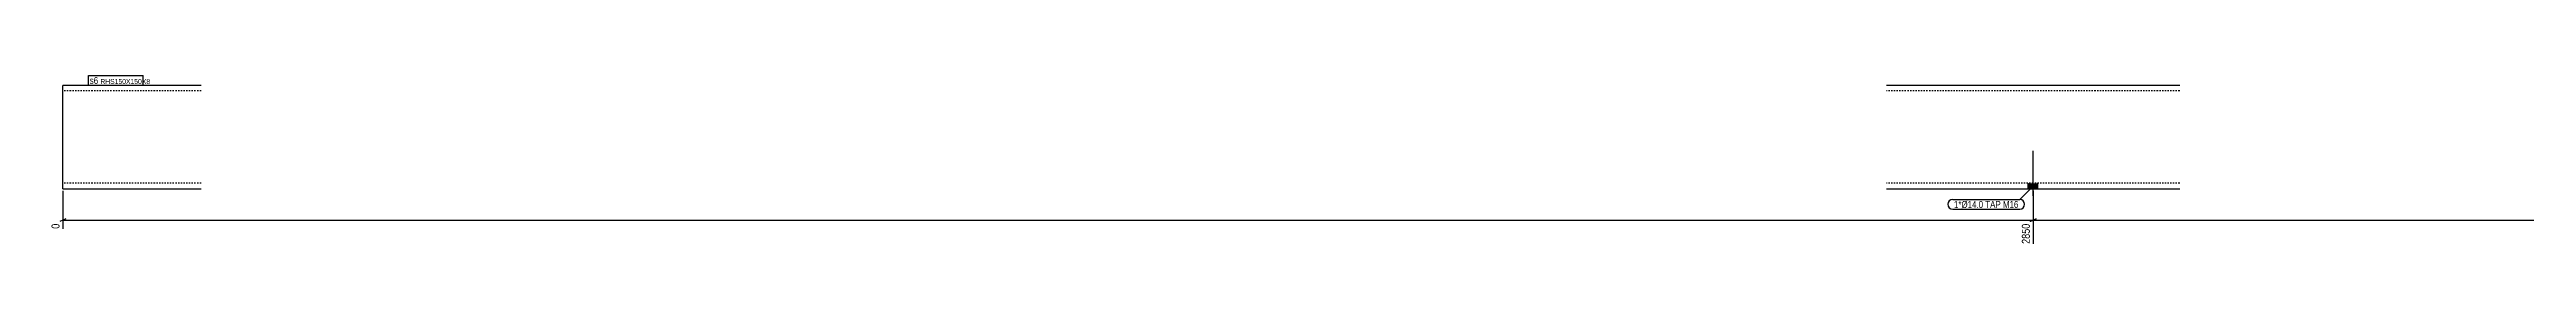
# Model space of a CAD drawing. Header units: millimetres. Extents: x 7 to 20489, y 7 to 253.
# Drawn here: x 7 to 3589, y 7 to 253 of the extents above; entities that cross this region are included whole.
import ezdxf

# ---------------------------------------------------------------- set-up
doc = ezdxf.new("R2010")
doc.units = ezdxf.units.MM
doc.linetypes.add('DXK_LINE_DOT2', pattern=[3.9198, 1.9599, -1.9599])
for name, color, linetype in [('MÅLSÆTNING', 7, 'Continuous'), ('STÅL', 7, 'Continuous'), ('TEKST', 7, 'Continuous')]:
    doc.layers.add(name, color=color, linetype=linetype)
doc.styles.add('Arial Narrow', font='ARIALN.TTF', dxfattribs={"height": 0.2})

msp = doc.modelspace()

# ---------------------------------------------------------------- hatches: boundary and pattern name
at = {"layer": 'STÅL', "linetype": 'Continuous'}
msp.add_hatch(color=3, dxfattribs=at).paths.add_polyline_path([(2882.8, 96.9), (2868.8, 96.9), (2868.8, 88.9), (2882.8, 88.9)])

# ---------------------------------------------------------------- linework, layer by layer
at = {"layer": 'MÅLSÆTNING', "color": 7, "linetype": 'Continuous'}
for p, q in [((25.8, 85.9), (25.8, 30.9)), ((2875.8, 85.9), (2875.8, 9)), ((2875.8, 85.9), (2875.8, 9)), ((30.3, 45.2), (21.3, 41.6)), ((25.8, 43.4), (2875.8, 43.4)), ((2880.3, 45.2), (2871.3, 41.6)), ((2871.3, 41.6), (2880.3, 45.2)), ((2875.8, 43.4), (7134.3, 43.4))]:
    msp.add_line(p, q, dxfattribs=at)
at = {"layer": 'STÅL', "color": 2, "linetype": 'Continuous'}
for p, q in [((225.8, 238.9), (25.8, 238.9)), ((25.8, 218.9), (25.8, 238.9)), ((25.8, 108.9), (25.8, 218.9)), ((3087.8, 238.9), (2663.8, 238.9)), ((25.8, 88.9), (25.8, 108.9)), ((25.8, 88.9), (225.8, 88.9)), ((2663.8, 88.9), (3087.8, 88.9))]:
    msp.add_line(p, q, dxfattribs=at)
at = {"layer": 'STÅL', "color": 7, "linetype": 'DXK_LINE_DOT2'}
for p, q in [((225.8, 230.9), (25.8, 230.9)), ((3087.8, 230.9), (2663.8, 230.9)), ((25.8, 97.8), (25.8, 108.9)), ((25.8, 96.9), (25.8, 97.8)), ((225.8, 96.9), (25.8, 96.9)), ((25.8, 90.4), (25.8, 96.9)), ((3087.8, 96.9), (2663.8, 96.9))]:
    msp.add_line(p, q, dxfattribs=at)
at = {"layer": 'STÅL', "color": 3, "linetype": 'Continuous'}
for p, q in [((2875.8, 78.9), (2875.8, 143.9)), ((2868.8, 88.9), (2868.8, 96.9)), ((2882.8, 88.9), (2882.8, 96.9))]:
    msp.add_line(p, q, dxfattribs=at)

# ---------------------------------------------------------------- next in the draw order: wipeouts: each hides what was drawn before it
at = {"color": 0, "linetype": 'Continuous'}
for points in [[(23.4, 40.6), (6.6, 40.6), (6.6, 28.5), (23.4, 28.5)], [(2873.4, 40.6), (2856.6, 40.6), (2856.6, 6.6), (2873.4, 6.6)]]:
    msp.add_wipeout(points, dxfattribs=at).dxf.layer = 'MÅLSÆTNING'
at = {"color": 0}
for points in [[(77, 241), (77, 251.5), (64.8, 251.5), (64.8, 241)], [(2854.7, 61.1), (2854.7, 71.6), (2761.3, 71.6), (2761.3, 61.1)]]:
    msp.add_wipeout(points, dxfattribs=at).dxf.layer = 'TEKST'

# ---------------------------------------------------------------- next in the draw order: texts
at = {"layer": 'MÅLSÆTNING', "color": 3, "linetype": 'Continuous', "style": 'Arial Narrow'}
for s, height, p in [('0', 11.5, (21, 30.9)), ('2850', 11.45, (2871, 9))]:
    msp.add_text(s, height=height, rotation=90.0002, dxfattribs=at).set_placement(p)

# ---------------------------------------------------------------- next in the draw order: wipeouts: each hides what was drawn before it
at = {"color": 0}
for points in [[(77, 241), (77, 251.5), (64.8, 251.5), (64.8, 241)], [(2854.7, 61.1), (2854.7, 71.6), (2761.3, 71.6), (2761.3, 61.1)]]:
    msp.add_wipeout(points, dxfattribs=at).dxf.layer = 'TEKST'

# ---------------------------------------------------------------- next in the draw order: linework, layer by layer
at = {"layer": 'TEKST', "color": 7, "linetype": 'Continuous'}
for p, q in [((2759.5, 73.4), (2856.5, 73.4)), ((2875.8, 92.9), (2856.5, 73.4)), ((2759.5, 59.3), (2856.5, 59.3))]:
    msp.add_line(p, q, dxfattribs=at)
for centre, start, end in [((2759.5, 66.4), 90, 270), ((2856.5, 66.4), 270, 90)]:
    msp.add_arc(centre, 7.05, start, end, dxfattribs=at)

# ---------------------------------------------------------------- next in the draw order: texts
at = {"layer": 'TEKST', "color": 3, "style": 'Arial Narrow'}
msp.add_text('1*Ø14.0 TAP M16', height=10.021, dxfattribs=at).set_placement((2761.3, 61.1))

# ---------------------------------------------------------------- next in the draw order: wipeouts: each hides what was drawn before it
at = {"color": 0}
msp.add_wipeout([(140.4, 241), (140.4, 248.5), (80.1, 248.5), (80.1, 241)], dxfattribs=at).dxf.layer = 'TEKST'

# ---------------------------------------------------------------- next in the draw order: wipeouts: each hides what was drawn before it
msp.add_wipeout([(140.4, 241), (140.4, 248.5), (80.1, 248.5), (80.1, 241)], dxfattribs=at).dxf.layer = 'TEKST'

# ---------------------------------------------------------------- next in the draw order: linework, layer by layer
at = {"layer": 'TEKST', "color": 7, "linetype": 'Continuous'}
for p, q in [((63, 253.3), (142.2, 253.3)), ((63, 239.2), (63, 253.3)), ((142.2, 239.2), (142.2, 253.3)), ((63, 239.2), (142.2, 239.2))]:
    msp.add_line(p, q, dxfattribs=at)

# ---------------------------------------------------------------- next in the draw order: texts
at = {"layer": 'TEKST', "color": 3, "style": 'Arial Narrow'}
for s, height, p in [('s6', 10.02, (64.8, 241)), ('RHS150X150X8', 7.158, (80.1, 241))]:
    msp.add_text(s, height=height, dxfattribs=at).set_placement(p)

doc.saveas('drawing.dxf')
